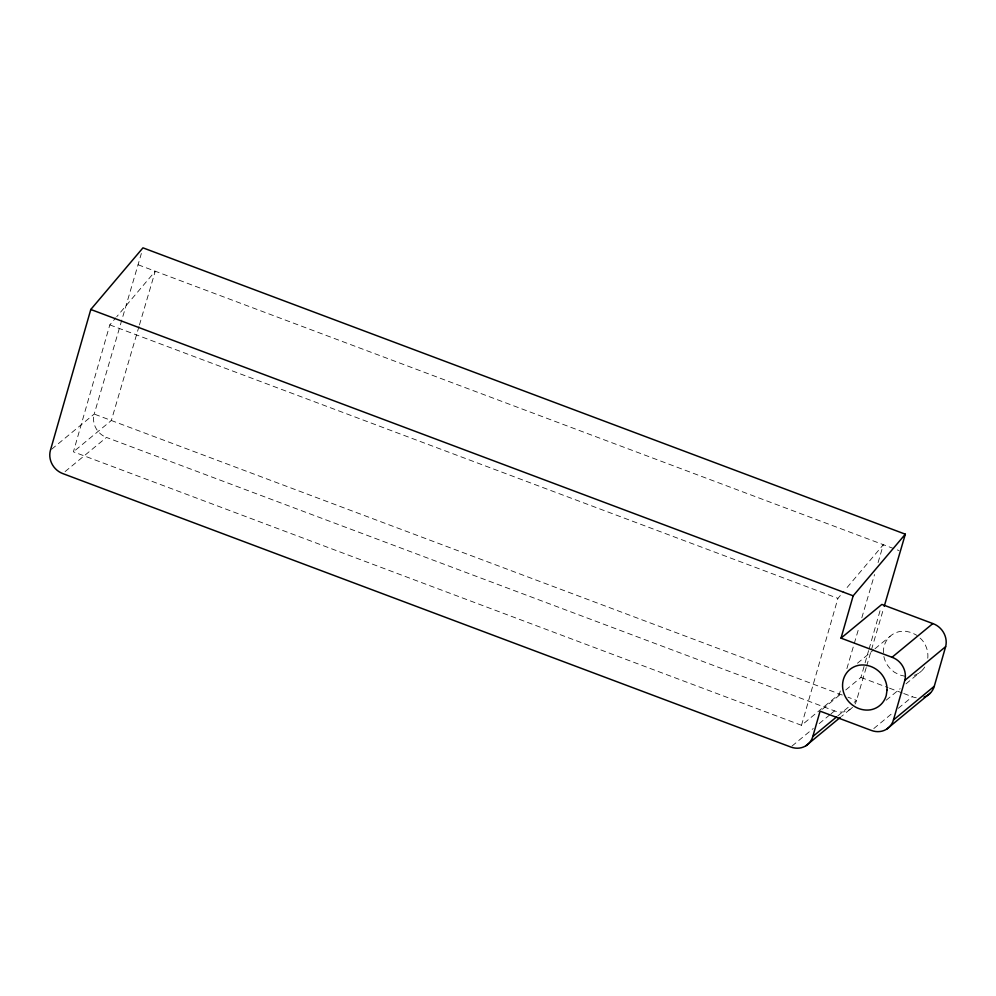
<?xml version="1.0" encoding="UTF-8"?>
<svg xmlns="http://www.w3.org/2000/svg" width="996" height="996" viewBox="0 0 996 996"><rect width="100%" height="100%" fill="white"/><g stroke="black" fill="none" stroke-linecap="round" stroke-linejoin="round"><path stroke-width="0.75" stroke-dasharray="4.98 3.74" d="M840.3 690.987L839.416 693.975L801.506 725.3L73.418 451.823L109.809 324.883L115.735 317.886M51.63 449.221L94.197 414.062L141.357 253.494M801.506 725.3L837.91 598.359L843.836 591.363M845.753 689.967L860.918 677.442L868.599 650.612M869.035 649.118L880.999 607.386M138.992 326.451L111.328 420.499L73.418 451.823M139.44 324.957L155.252 271.211L116.731 316.716M846.886 668.602L859.187 626.795M861.814 617.831L874.55 574.543M878.074 562.603L883.34 544.688L844.82 590.192M866.209 667.569L856.548 700.412A18.737 17.144 50.4 0 1 855.041 704.023M866.657 666.075L871.039 651.147M871.488 649.653L883.776 607.846M65.089 471.606L106.472 437.431L834.561 710.907A18.737 17.144 50.4 0 0 852.75 707.123L841.508 716.398M857.469 663.224L873.803 649.741M874.974 648.77L890.138 636.245M822.422 709.227L841.085 693.814M792.007 746.066L813.284 728.487M819.198 723.594L829.842 714.804M831.013 713.833L834.561 710.907M837.636 716.037L849.451 706.276M854.182 702.367L856.548 700.412L847.982 697.2M886.166 700.238L900.16 688.684M905.999 683.866L921.163 671.329M873.816 728.537L893.636 712.152M898.305 708.305L912.311 696.739A18.737 17.144 50.4 0 0 916.245 697.748M905.327 676.309L899.575 674.952L894.246 672.138L889.689 668.092A23.418 21.426 50.4 0 1 900.197 631.452L905.962 631.277L911.714 632.634L917.055 635.436M138.12 264.774L899.039 550.576M109.809 324.883L837.91 598.359M860.918 677.442L888.034 687.626M889.465 688.161L902.314 692.979M903.745 693.515L912.311 696.739M842.267 695.046L94.197 414.062A18.737 17.144 50.4 0 0 106.472 437.431M920.043 638.1L921.611 639.494A23.418 21.426 50.4 0 1 927.413 660.435M924.761 667.034A23.418 21.426 50.4 0 1 913.867 675.475"/><path stroke-width="1.49" d="M884.224 606.352L905.327 534.192L142.963 247.842L90.798 309.482L50.447 450.204A18.737 17.144 50.4 0 0 62.723 473.561L790.824 747.037A18.737 17.144 50.4 0 0 812.811 736.542L836.453 717.02M812.811 736.542L820.082 711.156L871.475 730.466A18.737 17.144 50.4 0 0 893.462 719.971L934.285 686.244L945.64 646.665A18.737 17.144 50.4 0 0 932.841 623.571L881.858 604.41L841.022 638.137L892.018 657.285A18.737 17.144 50.4 0 1 904.804 680.393L893.462 719.971M841.022 638.137L853.161 595.82L905.327 534.192M892.018 657.285L932.841 623.571M806.038 745.693L840.325 717.369M904.804 680.393L945.64 646.665M886.701 729.122L930.488 692.955M90.798 309.482L853.161 595.82M934.285 686.244A18.737 17.144 50.4 0 1 924.051 697.063M887.075 689.805L886.228 695.557A23.418 21.426 50.4 0 1 870.267 709.862C862.299 711.02 854.244 707.708 848.853 701.819A23.418 21.426 50.4 0 1 859.361 665.179C867.342 664.021 875.397 667.332 880.775 673.221A23.418 21.426 50.4 0 1 887.075 689.805"/></g></svg>
